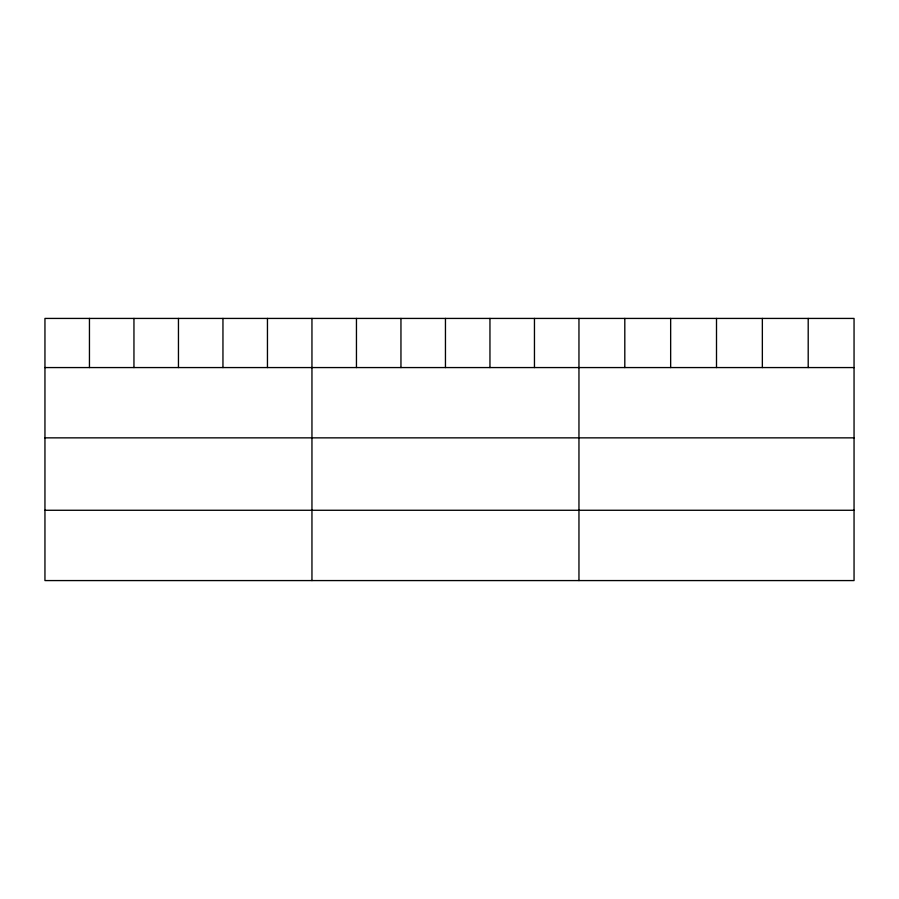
<?xml version="1.0" encoding="UTF-8"?>
<svg xmlns="http://www.w3.org/2000/svg" width="899" height="899" viewBox="0 0 899 899"><rect width="100%" height="100%" fill="white"/><g stroke="black" fill="none" stroke-linecap="round" stroke-linejoin="round"><path stroke-width="1.35" d="M854.05 367.567L854.05 580.574L44.95 580.574L44.95 318.426L854.05 318.426L854.05 367.567L44.95 367.567M44.95 437.858L854.05 437.858M44.95 510.272L854.05 510.272M808.201 318.426L808.201 367.567M762.352 318.426L762.352 367.567M716.503 318.426L716.503 367.567M670.654 318.426L670.654 367.567M624.805 318.426L624.805 367.567M578.956 318.426L578.956 580.574M534.456 318.426L534.456 367.567M489.955 318.426L489.955 367.567M445.454 318.426L445.454 367.567M400.954 318.426L400.954 367.567M356.454 318.426L356.454 367.567M311.953 318.426L311.953 580.574M267.452 318.426L267.452 367.567M222.952 318.426L222.952 367.567M178.452 318.426L178.452 367.567M133.951 318.426L133.951 367.567M89.45 318.426L89.45 367.567"/></g></svg>
